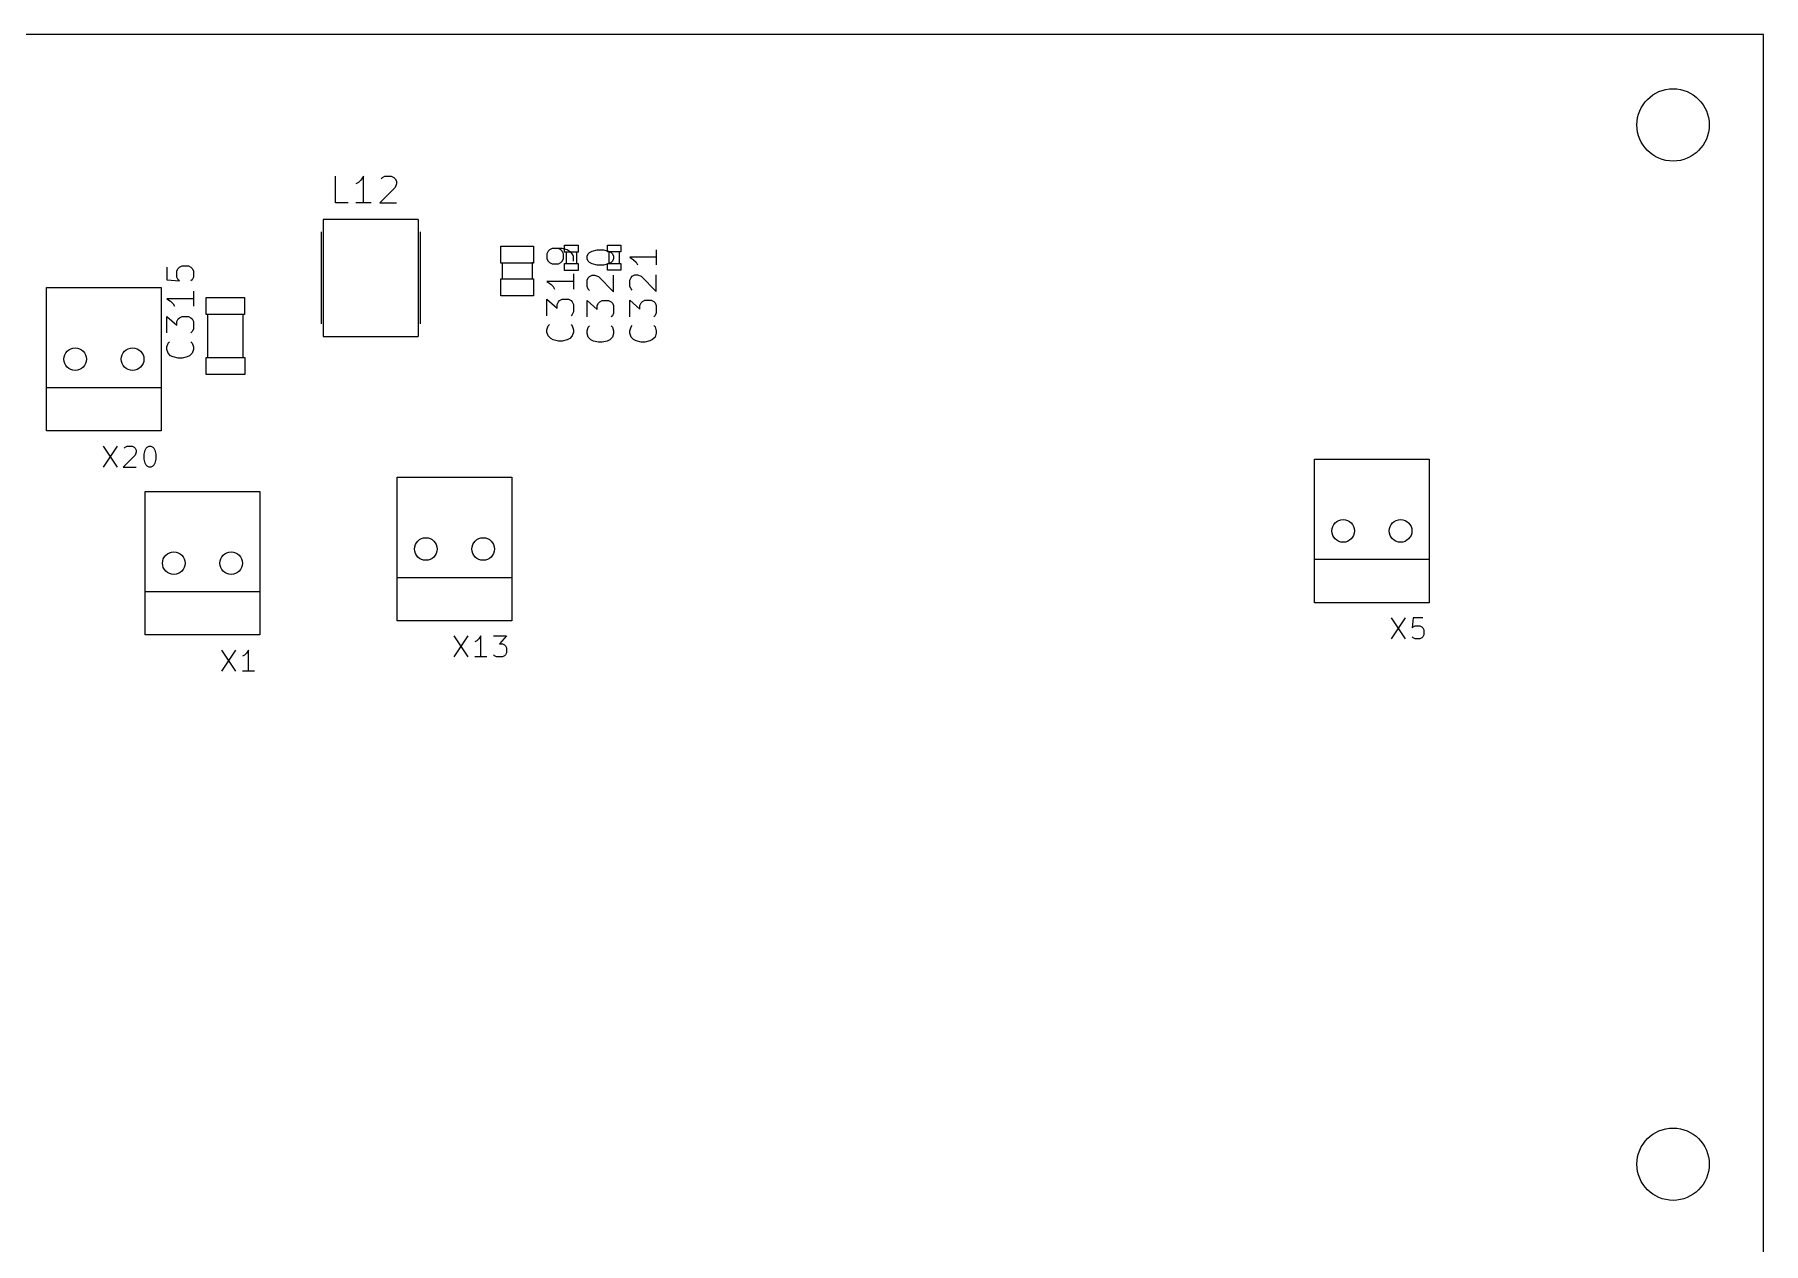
# Model space of a CAD drawing. Header units: millimetres. Extents: x -1 to 260, y -56 to 300.
# Drawn here: x 183.5 to 260, y 246.5 to 300 of the extents above; entities that cross this region are included whole.
import ezdxf

# ---------------------------------------------------------------- set-up
doc = ezdxf.new("R2010")
doc.units = ezdxf.units.MM
for name, color, linetype, true_color in [('Edge.Cuts', 254, 'CONTINUOUS', 0xd0d2cd), ('F.Fab', 9, 'CONTINUOUS', 0xafafaf), ('F.Silkscreen', 41, 'CONTINUOUS', 0xf2eda1)]:
    doc.layers.add(name, color=color, linetype=linetype, true_color=true_color)

msp = doc.modelspace()

# ---------------------------------------------------------------- linework, layer by layer
at = {"layer": 'Edge.Cuts', "linetype": 'CONTINUOUS'}
for p, q in [((260, 300), (0, 300)), ((260, 0), (260, 300))]:
    msp.add_line(p, q, dxfattribs=at)
at = {"layer": 'Edge.Cuts'}
for centre, radius in [((256, 296), 1.599999), ((185.27, 285.63), 0.5), ((187.81, 285.63), 0.5), ((241.4, 278.03), 0.5), ((243.94, 278.03), 0.5), ((189.63, 276.6), 0.5), ((192.17, 276.6), 0.5), ((200.79, 277.23), 0.5), ((203.33, 277.23), 0.5), ((256, 250), 1.599999)]:
    msp.add_circle(centre, radius, dxfattribs=at)
at = {"layer": 'F.Fab', "linetype": 'CONTINUOUS'}
for p, q in [((196.252, 291.821), (196.252, 286.639)), ((200.443, 291.821), (196.252, 291.821)), ((200.443, 291.821), (200.443, 286.639)), ((196.15, 291.262), (196.15, 287.198)), ((200.544, 291.262), (200.544, 287.198)), ((204.1061, 289.8821), (204.1061, 290.6322)), ((204.1061, 290.6322), (205.5562, 290.6322)), ((205.5562, 290.6322), (205.5562, 289.8821)), ((206.9352, 290.374), (206.9352, 290.674)), ((206.9352, 290.674), (207.5351, 290.674)), ((207.5351, 290.374), (206.9352, 290.374)), ((207.016, 289.875), (207.016, 290.365)), ((207.464, 290.365), (207.464, 289.875)), ((207.5351, 290.674), (207.5351, 290.374)), ((208.8252, 290.384), (208.8252, 290.684)), ((208.8252, 290.684), (209.4251, 290.684)), ((209.4251, 290.384), (208.8252, 290.384)), ((208.906, 289.885), (208.906, 290.375)), ((209.354, 290.375), (209.354, 289.885)), ((209.4251, 290.684), (209.4251, 290.384)), ((205.5562, 289.8821), (204.1061, 289.8821)), ((204.17, 289.896), (204.17, 289.159)), ((205.49, 289.921), (205.49, 289.159)), ((206.9352, 289.5612), (206.9352, 289.8612)), ((206.9352, 289.8612), (207.5351, 289.8612)), ((207.5351, 289.5612), (206.9352, 289.5612)), ((207.5351, 289.8612), (207.5351, 289.5612)), ((208.8252, 289.5712), (208.8252, 289.8712)), ((208.8252, 289.8712), (209.4251, 289.8712)), ((209.4251, 289.5712), (208.8252, 289.5712)), ((209.4251, 289.8712), (209.4251, 289.5712)), ((204.1061, 288.4343), (204.1061, 289.1844)), ((204.1061, 289.1844), (205.5562, 289.1844)), ((205.5562, 289.1844), (205.5562, 288.4343)), ((191.0691, 287.6117), (191.0691, 288.3618)), ((191.0691, 288.3618), (192.7691, 288.3618)), ((192.7691, 288.3618), (192.7691, 287.6117)), ((205.5562, 288.4343), (204.1061, 288.4343)), ((192.7691, 287.6117), (191.0691, 287.6117)), ((191.133, 285.695), (191.133, 287.625)), ((192.707, 285.695), (192.707, 287.625)), ((196.252, 286.639), (200.443, 286.639)), ((191.0709, 284.9582), (191.0709, 285.7083)), ((191.0709, 285.7083), (192.7709, 285.7083)), ((192.7709, 285.7083), (192.7709, 284.9582)), ((192.7709, 284.9582), (191.0709, 284.9582))]:
    msp.add_line(p, q, dxfattribs=at)
at = {"layer": 'F.Fab'}
for centre, radius in [((256, 296), 1.599999), ((185.27, 285.63), 0.5), ((187.81, 285.63), 0.5), ((241.4, 278.03), 0.5), ((243.94, 278.03), 0.5), ((189.63, 276.6), 0.5), ((192.17, 276.6), 0.5), ((200.79, 277.23), 0.5), ((203.33, 277.23), 0.5), ((256, 250), 1.599999)]:
    msp.add_circle(centre, radius, dxfattribs=at)
at = {"layer": 'F.Silkscreen', "linetype": 'CONTINUOUS'}
for p, q in [((196.796619, 292.553844), (196.796619, 293.730372)), ((197.805071, 293.450247), (197.693021, 293.394222)), ((197.917122, 293.562297), (197.805071, 293.450247)), ((198.029172, 293.730372), (197.917122, 293.562297)), ((198.029172, 292.553844), (198.029172, 293.730372)), ((199.429801, 293.226146), (198.757499, 292.553844)), ((198.813524, 293.618322), (198.869549, 293.674347)), ((198.869549, 293.674347), (198.9816, 293.730372)), ((198.9816, 293.730372), (199.261725, 293.730372)), ((199.261725, 293.730372), (199.373776, 293.674347)), ((199.373776, 293.674347), (199.429801, 293.618322)), ((199.429801, 293.618322), (199.485826, 293.506272)), ((199.485826, 293.394222), (199.429801, 293.226146)), ((199.485826, 293.506272), (199.485826, 293.394222)), ((197.356871, 292.553844), (196.796619, 292.553844)), ((198.365323, 292.553844), (197.693021, 292.553844)), ((198.757499, 292.553844), (199.485826, 292.553844)), ((206.207189, 290.412355), (206.151164, 290.300304)), ((206.151164, 290.300304), (206.151164, 290.076204)), ((206.151164, 290.076204), (206.207189, 289.964153)), ((206.263214, 290.46838), (206.207189, 290.412355)), ((206.375264, 290.524405), (206.263214, 290.46838)), ((206.823465, 290.524405), (206.375264, 290.524405)), ((206.76744, 290.46838), (206.65539, 290.524405)), ((206.823465, 290.412355), (206.76744, 290.46838)), ((207.047566, 290.46838), (206.823465, 290.524405)), ((206.879491, 290.300304), (206.823465, 290.412355)), ((206.823465, 289.964153), (206.879491, 290.076204)), ((206.879491, 290.076204), (206.879491, 290.300304)), ((207.215641, 290.356329), (207.047566, 290.46838)), ((207.271667, 290.300304), (207.215641, 290.356329)), ((207.327692, 290.188254), (207.271667, 290.300304)), ((207.327692, 289.964153), (207.327692, 290.188254)), ((207.926164, 290.189279), (207.982189, 290.301329)), ((207.926164, 290.077229), (207.926164, 290.189279)), ((207.982189, 289.965179), (207.926164, 290.077229)), ((207.982189, 290.301329), (208.038214, 290.357355)), ((208.038214, 290.357355), (208.150264, 290.41338)), ((208.150264, 290.41338), (208.374365, 290.469405)), ((208.374365, 290.469405), (208.654491, 290.469405)), ((208.654491, 290.469405), (208.878591, 290.41338)), ((208.878591, 290.41338), (208.990641, 290.357355)), ((208.990641, 290.357355), (209.046667, 290.301329)), ((209.046667, 290.301329), (209.102692, 290.189279)), ((209.102692, 290.077229), (209.046667, 289.965179)), ((209.102692, 290.189279), (209.102692, 290.077229)), ((210.992692, 290.143254), (209.816164, 290.143254)), ((209.816164, 290.143254), (209.984239, 290.031204)), ((210.992692, 290.479405), (210.992692, 289.807103)), ((189.324627, 289.709405), (189.324627, 289.149153)), ((189.772828, 289.541329), (189.828853, 289.65338)), ((189.772828, 289.261204), (189.772828, 289.541329)), ((189.828853, 289.65338), (189.884878, 289.709405)), ((189.884878, 289.709405), (189.996928, 289.76543)), ((189.996928, 289.76543), (190.277054, 289.76543)), ((190.277054, 289.76543), (190.389104, 289.709405)), ((190.389104, 289.709405), (190.44513, 289.65338)), ((190.44513, 289.65338), (190.501155, 289.541329)), ((190.501155, 289.541329), (190.501155, 289.261204)), ((206.207189, 289.964153), (206.263214, 289.908128)), ((206.263214, 289.908128), (206.375264, 289.852103)), ((206.375264, 289.852103), (206.65539, 289.852103)), ((206.65539, 289.852103), (206.76744, 289.908128)), ((206.76744, 289.908128), (206.823465, 289.964153)), ((207.327692, 289.403902), (207.327692, 288.7316)), ((208.038214, 289.909153), (207.982189, 289.965179)), ((207.982189, 289.236852), (208.038214, 289.292877)), ((208.150264, 289.853128), (208.038214, 289.909153)), ((208.038214, 289.292877), (208.150264, 289.348902)), ((208.374365, 289.797103), (208.150264, 289.853128)), ((208.150264, 289.348902), (208.262315, 289.348902)), ((208.262315, 289.348902), (208.43039, 289.292877)), ((208.654491, 289.797103), (208.374365, 289.797103)), ((208.43039, 289.292877), (209.102692, 288.620575)), ((208.878591, 289.853128), (208.654491, 289.797103)), ((208.990641, 289.909153), (208.878591, 289.853128)), ((209.046667, 289.965179), (208.990641, 289.909153)), ((209.102692, 288.620575), (209.102692, 289.348902)), ((209.872189, 289.246852), (209.928214, 289.302877)), ((209.928214, 289.302877), (210.040264, 289.358902)), ((209.984239, 290.031204), (210.096289, 289.919153)), ((210.040264, 289.358902), (210.152315, 289.358902)), ((210.096289, 289.919153), (210.152315, 289.807103)), ((210.152315, 289.358902), (210.32039, 289.302877)), ((210.32039, 289.302877), (210.992692, 288.630575)), ((210.992692, 288.630575), (210.992692, 289.358902)), ((184, 288.805), (189.08, 288.805)), ((184, 284.36), (184, 288.805)), ((189.08, 288.805), (189.08, 284.36)), ((189.324627, 289.149153), (189.884878, 289.093128)), ((189.828853, 289.149153), (189.772828, 289.261204)), ((189.884878, 289.093128), (189.828853, 289.149153)), ((190.44513, 289.149153), (190.389104, 289.093128)), ((190.501155, 289.261204), (190.44513, 289.149153)), ((190.501155, 288.644927), (190.501155, 287.972625)), ((207.327692, 289.067751), (206.151164, 289.067751)), ((206.151164, 289.067751), (206.319239, 288.955701)), ((206.319239, 288.955701), (206.431289, 288.84365)), ((206.431289, 288.84365), (206.487315, 288.7316)), ((207.926164, 289.124801), (207.982189, 289.236852)), ((207.926164, 288.844676), (207.926164, 289.124801)), ((207.982189, 288.732625), (207.926164, 288.844676)), ((208.038214, 288.6766), (207.982189, 288.732625)), ((209.816164, 289.134801), (209.872189, 289.246852)), ((209.816164, 288.854676), (209.816164, 289.134801)), ((209.872189, 288.742625), (209.816164, 288.854676)), ((209.928214, 288.6866), (209.872189, 288.742625)), ((190.501155, 288.308776), (189.324627, 288.308776)), ((189.324627, 288.308776), (189.492702, 288.196726)), ((189.492702, 288.196726), (189.604752, 288.084675)), ((189.604752, 288.084675), (189.660778, 287.972625)), ((206.151164, 287.555072), (206.151164, 288.283399)), ((206.151164, 288.283399), (206.599365, 287.891223)), ((206.599365, 288.059298), (206.65539, 288.171349)), ((206.599365, 287.891223), (206.599365, 288.059298)), ((206.65539, 288.171349), (206.711415, 288.227374)), ((206.711415, 288.227374), (206.823465, 288.283399)), ((206.823465, 288.283399), (207.103591, 288.283399)), ((207.103591, 288.283399), (207.215641, 288.227374)), ((207.215641, 288.227374), (207.271667, 288.171349)), ((207.271667, 288.171349), (207.327692, 288.059298)), ((207.327692, 288.059298), (207.327692, 287.723147)), ((207.926164, 287.500072), (207.926164, 288.228399)), ((207.926164, 288.228399), (208.374365, 287.836223)), ((208.374365, 288.004298), (208.43039, 288.116349)), ((208.374365, 287.836223), (208.374365, 288.004298)), ((208.43039, 288.116349), (208.486415, 288.172374)), ((208.486415, 288.172374), (208.598465, 288.228399)), ((208.598465, 288.228399), (208.878591, 288.228399)), ((208.878591, 288.228399), (208.990641, 288.172374)), ((208.990641, 288.172374), (209.046667, 288.116349)), ((209.046667, 288.116349), (209.102692, 288.004298)), ((209.102692, 288.004298), (209.102692, 287.668147)), ((209.816164, 287.510072), (209.816164, 288.238399)), ((209.816164, 288.238399), (210.264365, 287.846223)), ((210.264365, 288.014298), (210.32039, 288.126349)), ((210.264365, 287.846223), (210.264365, 288.014298)), ((210.32039, 288.126349), (210.376415, 288.182374)), ((210.376415, 288.182374), (210.488465, 288.238399)), ((210.488465, 288.238399), (210.768591, 288.238399)), ((210.768591, 288.238399), (210.880641, 288.182374)), ((210.880641, 288.182374), (210.936667, 288.126349)), ((210.936667, 288.126349), (210.992692, 288.014298)), ((210.992692, 288.014298), (210.992692, 287.678147)), ((189.324627, 286.796097), (189.324627, 287.524424)), ((189.324627, 287.524424), (189.772828, 287.132248)), ((189.772828, 287.300323), (189.828853, 287.412374)), ((189.772828, 287.132248), (189.772828, 287.300323)), ((189.828853, 287.412374), (189.884878, 287.468399)), ((189.884878, 287.468399), (189.996928, 287.524424)), ((189.996928, 287.524424), (190.277054, 287.524424)), ((190.277054, 287.524424), (190.389104, 287.468399)), ((190.389104, 287.468399), (190.44513, 287.412374)), ((190.44513, 287.412374), (190.501155, 287.300323)), ((190.501155, 287.300323), (190.501155, 286.964172)), ((206.151164, 286.938795), (206.207189, 287.106871)), ((206.207189, 287.106871), (206.263214, 287.162896)), ((207.271667, 287.611097), (207.215641, 287.555072)), ((207.215641, 287.162896), (207.271667, 287.106871)), ((207.327692, 287.723147), (207.271667, 287.611097)), ((207.271667, 287.106871), (207.327692, 286.938795)), ((207.926164, 286.883795), (207.982189, 287.051871)), ((207.982189, 287.051871), (208.038214, 287.107896)), ((209.046667, 287.556097), (208.990641, 287.500072)), ((208.990641, 287.107896), (209.046667, 287.051871)), ((209.102692, 287.668147), (209.046667, 287.556097)), ((209.046667, 287.051871), (209.102692, 286.883795)), ((209.816164, 286.893795), (209.872189, 287.061871)), ((209.872189, 287.061871), (209.928214, 287.117896)), ((210.936667, 287.566097), (210.880641, 287.510072)), ((210.880641, 287.117896), (210.936667, 287.061871)), ((210.992692, 287.678147), (210.936667, 287.566097)), ((210.936667, 287.061871), (210.992692, 286.893795)), ((189.324627, 286.17982), (189.380652, 286.347896)), ((189.380652, 286.347896), (189.436677, 286.403921)), ((190.44513, 286.852122), (190.389104, 286.796097)), ((190.389104, 286.403921), (190.44513, 286.347896)), ((190.501155, 286.964172), (190.44513, 286.852122)), ((190.44513, 286.347896), (190.501155, 286.17982)), ((206.151164, 286.826745), (206.151164, 286.938795)), ((206.207189, 286.65867), (206.151164, 286.826745)), ((206.319239, 286.546619), (206.207189, 286.65867)), ((206.431289, 286.490594), (206.319239, 286.546619)), ((206.65539, 286.434569), (206.431289, 286.490594)), ((206.823465, 286.434569), (206.65539, 286.434569)), ((207.047566, 286.490594), (206.823465, 286.434569)), ((207.159616, 286.546619), (207.047566, 286.490594)), ((207.271667, 286.65867), (207.159616, 286.546619)), ((207.327692, 286.826745), (207.271667, 286.65867)), ((207.327692, 286.938795), (207.327692, 286.826745)), ((207.926164, 286.771745), (207.926164, 286.883795)), ((207.982189, 286.60367), (207.926164, 286.771745)), ((208.094239, 286.491619), (207.982189, 286.60367)), ((208.206289, 286.435594), (208.094239, 286.491619)), ((208.43039, 286.379569), (208.206289, 286.435594)), ((208.598465, 286.379569), (208.43039, 286.379569)), ((208.822566, 286.435594), (208.598465, 286.379569)), ((208.934616, 286.491619), (208.822566, 286.435594)), ((209.046667, 286.60367), (208.934616, 286.491619)), ((209.102692, 286.771745), (209.046667, 286.60367)), ((209.102692, 286.883795), (209.102692, 286.771745)), ((209.816164, 286.781745), (209.816164, 286.893795)), ((209.872189, 286.61367), (209.816164, 286.781745)), ((209.984239, 286.501619), (209.872189, 286.61367)), ((210.096289, 286.445594), (209.984239, 286.501619)), ((210.32039, 286.389569), (210.096289, 286.445594)), ((210.488465, 286.389569), (210.32039, 286.389569)), ((210.712566, 286.445594), (210.488465, 286.389569)), ((210.824616, 286.501619), (210.712566, 286.445594)), ((210.936667, 286.61367), (210.824616, 286.501619)), ((210.992692, 286.781745), (210.936667, 286.61367)), ((210.992692, 286.893795), (210.992692, 286.781745)), ((189.324627, 286.06777), (189.324627, 286.17982)), ((189.380652, 285.899695), (189.324627, 286.06777)), ((189.492702, 285.787644), (189.380652, 285.899695)), ((189.604752, 285.731619), (189.492702, 285.787644)), ((189.828853, 285.675594), (189.604752, 285.731619)), ((189.996928, 285.675594), (189.828853, 285.675594)), ((190.221029, 285.731619), (189.996928, 285.675594)), ((190.333079, 285.787644), (190.221029, 285.731619)), ((190.44513, 285.899695), (190.333079, 285.787644)), ((190.501155, 286.06777), (190.44513, 285.899695)), ((190.501155, 286.17982), (190.501155, 286.06777)), ((184, 282.455), (184, 284.36)), ((189.08, 284.36), (184, 284.36)), ((189.08, 284.36), (189.08, 282.455)), ((189.08, 282.455), (184, 282.455)), ((186.510324, 281.780728), (187.126697, 280.856168)), ((187.126697, 281.780728), (186.510324, 280.856168)), ((187.434883, 281.692675), (187.47891, 281.736701)), ((187.47891, 281.736701), (187.566963, 281.780728)), ((187.566963, 281.780728), (187.787097, 281.780728)), ((187.787097, 281.780728), (187.87515, 281.736701)), ((187.87515, 281.736701), (187.919177, 281.692675)), ((187.919177, 281.692675), (187.963203, 281.604621)), ((188.359443, 281.604621), (188.40347, 281.692675)), ((188.40347, 281.692675), (188.447496, 281.736701)), ((188.447496, 281.736701), (188.53555, 281.780728)), ((188.53555, 281.780728), (188.623603, 281.780728)), ((188.623603, 281.780728), (188.711656, 281.736701)), ((188.711656, 281.736701), (188.755683, 281.692675)), ((188.755683, 281.692675), (188.79971, 281.604621)), ((187.919177, 281.384488), (187.390857, 280.856168)), ((187.963203, 281.516568), (187.919177, 281.384488)), ((187.963203, 281.604621), (187.963203, 281.516568)), ((188.315416, 281.428515), (188.359443, 281.604621)), ((188.315416, 281.208381), (188.315416, 281.428515)), ((188.359443, 281.032275), (188.315416, 281.208381)), ((188.40347, 280.944221), (188.359443, 281.032275)), ((188.447496, 280.900195), (188.40347, 280.944221)), ((188.53555, 280.856168), (188.447496, 280.900195)), ((188.711656, 280.900195), (188.623603, 280.856168)), ((188.755683, 280.944221), (188.711656, 280.900195)), ((188.79971, 281.032275), (188.755683, 280.944221)), ((188.79971, 281.604621), (188.843736, 281.428515)), ((188.843736, 281.208381), (188.79971, 281.032275)), ((188.843736, 281.428515), (188.843736, 281.208381)), ((240.13, 281.205), (245.21, 281.205)), ((240.13, 276.76), (240.13, 281.205)), ((245.21, 281.205), (245.21, 276.76)), ((187.390857, 280.856168), (187.963203, 280.856168)), ((188.623603, 280.856168), (188.53555, 280.856168)), ((199.52, 280.405), (204.6, 280.405)), ((199.52, 275.96), (199.52, 280.405)), ((204.6, 280.405), (204.6, 275.96)), ((188.36, 279.775), (193.44, 279.775)), ((188.36, 275.33), (188.36, 279.775)), ((193.44, 279.775), (193.44, 275.33)), ((240.13, 274.855), (240.13, 276.76)), ((245.21, 276.76), (240.13, 276.76)), ((245.21, 276.76), (245.21, 274.855)), ((199.52, 274.055), (199.52, 275.96)), ((204.6, 275.96), (199.52, 275.96)), ((204.6, 275.96), (204.6, 274.055)), ((188.36, 273.425), (188.36, 275.33)), ((193.44, 275.33), (188.36, 275.33)), ((193.44, 275.33), (193.44, 273.425)), ((245.21, 274.855), (240.13, 274.855)), ((204.6, 274.055), (199.52, 274.055)), ((243.520857, 274.180728), (244.13723, 273.256168)), ((244.13723, 274.180728), (243.520857, 273.256168)), ((244.489443, 274.180728), (244.445416, 273.740461)), ((244.92971, 274.180728), (244.489443, 274.180728)), ((193.44, 273.425), (188.36, 273.425)), ((202.030324, 273.380728), (202.646697, 272.456168)), ((202.646697, 273.380728), (202.030324, 272.456168)), ((203.13099, 273.248648), (203.042937, 273.160595)), ((203.219043, 273.380728), (203.13099, 273.248648)), ((203.219043, 272.456168), (203.219043, 273.380728)), ((203.79139, 273.380728), (204.363736, 273.380728)), ((204.363736, 273.380728), (204.05555, 273.028515)), ((244.445416, 273.740461), (244.489443, 273.784488)), ((244.489443, 273.300195), (244.445416, 273.344221)), ((244.489443, 273.784488), (244.577496, 273.828515)), ((244.577496, 273.256168), (244.489443, 273.300195)), ((244.577496, 273.828515), (244.79763, 273.828515)), ((244.79763, 273.256168), (244.577496, 273.256168)), ((244.79763, 273.828515), (244.885683, 273.784488)), ((244.885683, 273.300195), (244.79763, 273.256168)), ((244.885683, 273.784488), (244.92971, 273.740461)), ((244.92971, 273.344221), (244.885683, 273.300195)), ((244.92971, 273.740461), (244.973736, 273.652408)), ((244.973736, 273.432275), (244.92971, 273.344221)), ((244.973736, 273.652408), (244.973736, 273.432275)), ((191.750857, 272.750728), (192.36723, 271.826168)), ((192.36723, 272.750728), (191.750857, 271.826168)), ((192.76347, 272.530595), (192.675416, 272.486568)), ((192.851523, 272.618648), (192.76347, 272.530595)), ((192.939576, 272.750728), (192.851523, 272.618648)), ((192.939576, 271.826168), (192.939576, 272.750728)), ((203.042937, 273.160595), (202.954883, 273.116568)), ((203.483203, 272.456168), (202.954883, 272.456168)), ((203.835416, 272.500195), (203.79139, 272.544221)), ((203.92347, 272.456168), (203.835416, 272.500195)), ((204.18763, 272.456168), (203.92347, 272.456168)), ((204.05555, 273.028515), (204.18763, 273.028515)), ((204.18763, 273.028515), (204.275683, 272.984488)), ((204.275683, 272.500195), (204.18763, 272.456168)), ((204.275683, 272.984488), (204.31971, 272.940461)), ((204.31971, 272.544221), (204.275683, 272.500195)), ((204.31971, 272.940461), (204.363736, 272.852408)), ((204.363736, 272.632275), (204.31971, 272.544221)), ((204.363736, 272.852408), (204.363736, 272.632275)), ((193.203736, 271.826168), (192.675416, 271.826168))]:
    msp.add_line(p, q, dxfattribs=at)
at = {"layer": 'F.Silkscreen'}
for centre, radius in [((256, 296), 1.599999), ((185.27, 285.63), 0.5), ((187.81, 285.63), 0.5), ((241.4, 278.03), 0.5), ((243.94, 278.03), 0.5), ((189.63, 276.6), 0.5), ((192.17, 276.6), 0.5), ((200.79, 277.23), 0.5), ((203.33, 277.23), 0.5), ((256, 250), 1.599999)]:
    msp.add_circle(centre, radius, dxfattribs=at)

doc.saveas('drawing.dxf')
